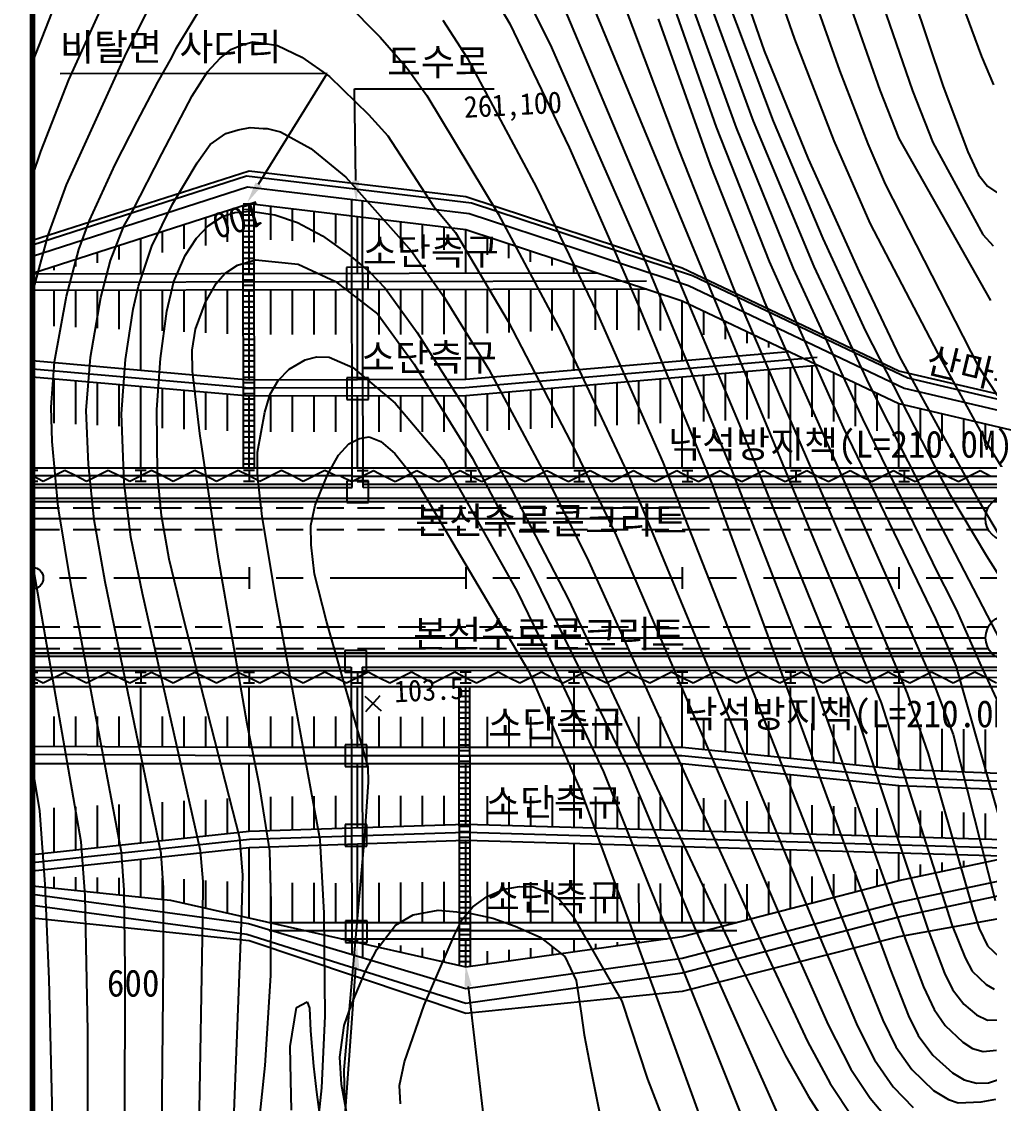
# Model space of a CAD drawing. Header units: millimetres. Extents: x 10470 to 11266, y 1103 to 1809.
# Drawn here: x 10555 to 10644.4, y 1417.5 to 1517.3 of the extents above; entities that cross this region are included whole.
import ezdxf
from ezdxf.xclip import XClip

# ---------------------------------------------------------------- set-up
doc = ezdxf.new("R2010")
doc.units = ezdxf.units.MM
doc.header["$LTSCALE"] = 10
doc.header["$MEASUREMENT"] = 0
doc.header["$XCLIPFRAME"] = 2
for name, pattern in [('A-CENTR01', [2, 1.25, -0.25, 0.25, -0.25]), ('CENTER', [2, 1.25, -0.25, 0.25, -0.25]), ('HIDDEN', [0.375, 0.25, -0.125])]:
    doc.linetypes.add(name, pattern=pattern)
for name, color, linetype in [('TN-CABL', 4, 'Continuous'), ('TN-MACL', 6, 'A-CENTR01'), ('TN-MANH', 4, 'Continuous'), ('TZ-BASE', 253, 'Continuous'), ('TZ-CABL', 4, 'Continuous')]:
    doc.layers.add(name, color=color, linetype=linetype)
doc.layers.add('TX-PAPR', color=2, linetype='Continuous', plot=False)
doc.styles.add('HANA', font='GulimChe.ttf')
doc.linetypes.add('ZIGZAG', pattern='A,0.0001,-0.2,[131,ltypeshp.shx,S=0.2,R=0,X=-0.2,Y=0],-0.4,[131,ltypeshp.shx,S=0.2,R=180,X=0.2,Y=0],-0.2', length=0.8001)

# ---------------------------------------------------------------- blocks, each defined once
blk = doc.blocks.new('JD-DHFDCHG54DXG3XF')
at = {"layer": 'TZ-BASE'}
for p, q in [((49.51, 66.526, 91), (59.602, 39.676, 91)), ((47.288, 63.647, 92), (72.864, 1.83, 92)), ((76.795, 57.963, 81), (81.267, 44.985, 81)), ((79.609, 58.805, 80), (84.086, 45.391, 80)), ((67.88, 56.965, 84), (70.343, 49.768, 84)), ((70.909, 57.093, 83), (74.515, 46.876, 83)), ((73.796, 57.7, 82), (78.235, 45.05, 82)), ((84.119, 57.681, 79), (87.62, 48.157, 79)), ((41.78, 55.098, 95), (44.069, 51.183, 95)), ((44.726, 55.418, 94), (47.807, 49.283, 94)), ((58.442, 55.002, 89), (63.124, 41.648, 89)), ((3.35, 46.005, 95), (7.243, 54.608, 95)), ((8.537, 48.17, 96), (11.725, 54.6, 96)), ((65.594, 54.326, 85), (67.573, 48.683, 85)), ((0, 47.617, 94), (2.48, 53.918, 94)), ((28.889, 53.187, 97), (32.095, 49.937, 97)), ((48.655, 53.668, 93), (65.249, 14.201, 93)), ((60.564, 53.801, 88), (64.96, 41.581, 88)), ((62.376, 53.56, 87), (66.543, 42.198, 87)), ((64.203, 53.305, 86), (68.375, 42.188, 86)), ((13.282, 48.909, 97), (15.354, 52.343, 97)), ((37.903, 51.532, 96), (40.129, 48.03, 96)), ((44.069, 51.183, 95), (49.563, 39.753, 95)), ((57.781, 51.635, 90), (62.56, 38.152, 90)), ((18.378, 48.835, 98), (19.3, 49.197, 98)), ((19.3, 49.197, 98), (20.36, 49.522, 98)), ((20.36, 49.522, 98), (21.105, 49.44, 98)), ((21.105, 49.44, 98), (22.625, 49.195, 98)), ((22.625, 49.195, 98), (24.864, 48.088, 98)), ((32.095, 49.937, 97), (34.607, 47.102, 97)), ((47.807, 49.283, 94), (56.625, 29.117, 94)), ((70.343, 49.768, 84), (73.988, 40.376, 84)), ((3.134, 36.32, 96), (8.537, 48.17, 96)), ((11.587, 45.791, 97), (12.868, 48.085, 97)), ((12.868, 48.085, 97), (13.282, 48.909, 97)), ((16.155, 46.747, 98), (17.344, 48.019, 98)), ((17.344, 48.019, 98), (18.378, 48.835, 98)), ((24.864, 48.088, 98), (27.429, 46.306, 98)), ((40.129, 48.03, 96), (46.529, 36.066, 96)), ((67.573, 48.683, 85), (71.625, 38.717, 85)), ((87.62, 48.157, 79), (88.725, 45.541, 79)), ((34.607, 47.102, 97), (36.426, 44.564, 97)), ((0.759, 39.381, 95), (3.35, 46.005, 95)), ((14.747, 44.522, 98), (16.155, 46.747, 98)), ((27.429, 46.306, 98), (31.027, 42.819, 98)), ((74.515, 46.876, 83), (77.124, 40.114, 83)), ((9.669, 42.149, 97), (11.587, 45.791, 97)), ((78.235, 45.05, 82), (79.998, 40.588, 82)), ((81.267, 44.985, 81), (83.121, 40.232, 81)), ((84.086, 45.391, 80), (86.351, 39.356, 80)), ((11.932, 39.174, 98), (14.747, 44.522, 98)), ((36.426, 44.564, 97), (43.011, 33.641, 97)), ((7.634, 38.188, 97), (9.669, 42.149, 97)), ((31.027, 42.819, 98), (32.815, 40.825, 98)), ((66.543, 42.198, 87), (72.132, 28.769, 87)), ((68.375, 42.188, 86), (72.969, 31.373, 86)), ((16.416, 40.036, 99), (17.843, 41.052, 99)), ((17.843, 41.052, 99), (18.991, 41.381, 99)), ((18.991, 41.381, 99), (20.1, 41.618, 99)), ((20.1, 41.618, 99), (21.297, 41.521, 99)), ((21.297, 41.521, 99), (21.667, 41.514, 99)), ((21.667, 41.514, 99), (22.903, 41.208, 99)), ((22.903, 41.208, 99), (25.707, 39.655, 99)), ((63.124, 41.648, 89), (68.024, 29.228, 89)), ((64.96, 41.581, 88), (70.239, 28.591, 88)), ((15.203, 38.359, 99), (16.416, 40.036, 99)), ((32.815, 40.825, 98), (37.038, 34.355, 98)), ((73.988, 40.376, 84), (77.312, 32.783, 84)), ((77.124, 40.114, 83), (78.744, 36.375, 83)), ((79.998, 40.588, 82), (88.464, 25.649, 82)), ((83.121, 40.232, 81), (87.755, 31.731, 81)), ((0, 37.128, 95), (0.759, 39.381, 95)), ((9.268, 33.932, 98), (11.932, 39.174, 98)), ((25.707, 39.655, 99), (28.923, 37.026, 99)), ((49.563, 39.753, 95), (55.924, 25.219, 95)), ((59.602, 39.676, 91), (64.735, 26.747, 91)), ((86.351, 39.356, 80), (87.332, 37.246, 80)), ((5.281, 33.021, 97), (7.634, 38.188, 97)), ((12.937, 34.52, 99), (15.203, 38.359, 99)), ((62.56, 38.152, 90), (67.575, 25.469, 90)), ((71.625, 38.717, 85), (76.336, 28.278, 85)), ((19.998, 37.591), (0, 31.161)), ((19.998, 37.591), (0, 31.161)), ((0, 30.787), (19.753, 37.149)), ((19.753, 37.149), (40.544, 34.655)), ((39.998, 35.202), (19.998, 37.591)), ((39.998, 35.202), (19.998, 37.591)), ((28.923, 37.026, 99), (35.009, 30.182, 99)), ((87.332, 37.246, 80), (88.176, 36.199, 80)), ((0, 29.737), (19.851, 36.13)), ((1.455, 31.668, 96), (3.134, 36.32, 96)), ((19.851, 36.13), (40.326, 33.674)), ((46.529, 36.066, 96), (52.14, 24.477, 96)), ((78.744, 36.375, 83), (87.361, 19.508, 83)), ((88.176, 36.199, 80), (89.051, 35.61, 80)), ((29.527, 8.382), (29.483, 34.974)), ((59.999, 28.613), (39.998, 35.202)), ((59.999, 28.613), (39.998, 35.202)), ((0, 28.161), (19.998, 34.601)), ((11.032, 30.655, 99), (12.937, 34.52, 99)), ((19.457, 34.551), (20.457, 34.553)), ((19.497, 10.181), (19.457, 34.427)), ((19.458, 34.051), (20.458, 34.053)), ((19.998, 28.131), (19.998, 34.601)), ((19.998, 34.601), (39.998, 32.202)), ((20.497, 10.181), (20.457, 34.546)), ((21.998, 31.248), (21.998, 34.361)), ((23.998, 31.131), (23.998, 34.122)), ((30.527, 8.382), (30.484, 34.854)), ((37.038, 34.355, 98), (39.049, 31.924, 98)), ((40.544, 34.655), (60.93, 27.939)), ((4.281, 30.339, 97), (5.281, 33.021, 97)), ((8.451, 32.488, 98), (9.268, 33.932, 98)), ((15.998, 30.718), (15.998, 33.313)), ((16.225, 32.522, 100), (17.537, 33.379, 100)), ((17.537, 33.379, 100), (18.695, 33.765, 100)), ((17.998, 31.042), (17.998, 33.957)), ((18.695, 33.765, 100), (20.135, 33.88, 100)), ((19.458, 33.551), (20.458, 33.553)), ((19.459, 33.051), (20.459, 33.053)), ((20.135, 33.88, 100), (22.376, 33.538, 100)), ((22.376, 33.538, 100), (24.481, 32.839, 100)), ((25.998, 31.013), (25.998, 33.882)), ((27.998, 30.895), (27.998, 33.642)), ((29.998, 28.152), (29.998, 33.402)), ((31.998, 30.659), (31.998, 33.162)), ((40.326, 33.674), (60.557, 27.009)), ((43.011, 33.641, 97), (48.801, 22.739, 97)), ((7.207, 29.339, 98), (8.451, 32.488, 98)), ((11.998, 30.07), (11.998, 32.025)), ((13.998, 30.394), (13.998, 32.669)), ((15.134, 31.383, 100), (16.225, 32.522, 100)), ((19.46, 32.551), (20.46, 32.553)), ((19.461, 32.051), (20.461, 32.053)), ((24.481, 32.839, 100), (26.781, 31.615, 100)), ((33.998, 30.541), (33.998, 32.922)), ((35.998, 30.423), (35.998, 32.682)), ((37.998, 30.305), (37.998, 32.442)), ((39.998, 28.172), (39.998, 32.202)), ((39.998, 32.202), (59.999, 25.613)), ((77.312, 32.783, 84), (83.585, 20.74, 84)), ((0, 26.315, 96), (1.455, 31.668, 96)), ((9.998, 28.111), (9.998, 31.381)), ((14.093, 29.801, 100), (15.134, 31.383, 100)), ((19.462, 31.551), (20.462, 31.553)), ((19.463, 31.051), (20.463, 31.053)), ((26.781, 31.615, 100), (29.261, 29.817, 100)), ((39.049, 31.924, 98), (43.934, 23.708, 98)), ((41.998, 29.86), (41.998, 31.544)), ((72.969, 31.373, 86), (76.915, 22.801, 86)), ((87.755, 31.731, 81), (88.7, 30.678, 81)), ((3.146, 26.029, 97), (4.281, 30.339, 97)), ((5.998, 29.098), (5.998, 30.093)), ((7.998, 29.422), (7.998, 30.737)), ((9.803, 26.96, 99), (11.032, 30.655, 99)), ((19.463, 30.551), (20.463, 30.553)), ((19.464, 30.051), (20.464, 30.053)), ((35.009, 30.182, 99), (38.003, 25.937, 99)), ((43.998, 29.533), (43.998, 30.885)), ((45.998, 29.205), (45.998, 30.226)), ((3.998, 28.774), (3.998, 29.449)), ((6.321, 25.923, 98), (7.207, 29.339, 98)), ((13.061, 27.391, 100), (14.093, 29.801, 100)), ((18.943, 28.893, 101), (20.604, 29.401, 101)), ((19.465, 29.551), (20.465, 29.553)), ((19.466, 29.051), (20.466, 29.053)), ((20.604, 29.401, 101), (24.53, 28.978, 101)), ((24.53, 28.978, 101), (27.973, 27.392, 101)), ((29.261, 29.817, 100), (31.14, 28.253, 100)), ((47.998, 28.878), (47.998, 29.567)), ((56.625, 29.117, 94), (64.437, 10.246, 94)), ((68.024, 29.228, 89), (74.843, 13.911, 89)), ((-0.002, 28.09), (52.155, 28.197)), ((1.998, 28.449), (1.998, 28.804)), ((16.959, 27.189, 101), (17.768, 28.142, 101)), ((17.768, 28.142, 101), (18.943, 28.893, 101)), ((19.467, 28.551), (20.467, 28.553)), ((19.468, 28.051), (20.468, 28.053)), ((30.995, 28.697), (28.995, 28.694)), ((28.995, 28.694), (28.998, 26.694)), ((30.998, 26.697), (30.995, 28.697)), ((31.14, 28.253, 100), (32.561, 26.768, 100)), ((49.998, 28.193), (49.998, 28.908)), ((51.998, 28.197), (51.998, 28.249)), ((79.999, 19.114), (59.999, 28.613)), ((79.999, 19.114), (59.999, 28.613)), ((70.239, 28.591, 88), (76.623, 14.703, 88)), ((72.132, 28.769, 87), (77.208, 17.914, 87)), ((76.336, 28.278, 85), (80.063, 20.438, 85)), ((0, 27.34), (56.679, 27.457)), ((12.416, 24.654, 100), (13.061, 27.391, 100)), ((15.987, 25.471, 101), (16.959, 27.189, 101)), ((19.468, 27.551), (20.468, 27.553)), ((19.469, 27.051), (20.469, 27.053)), ((27.973, 27.392, 101), (31.884, 24.362, 101)), ((60.557, 27.009), (80.498, 17.538)), ((60.93, 27.939), (80.831, 18.487)), ((0, 26.59), (56.68, 26.707)), ((1.999, 23.249), (1.999, 26.594)), ((2.037, 19.96, 97), (3.146, 26.029, 97)), ((3.999, 23.164), (3.999, 26.599)), ((5.999, 23.078), (5.999, 26.603)), ((7.999, 22.992), (7.999, 26.607)), ((9.294, 24.834, 99), (9.803, 26.96, 99)), ((9.999, 19.201), (9.999, 26.611)), ((11.999, 22.82), (11.999, 26.615)), ((13.999, 22.734), (13.999, 26.619)), ((15.999, 22.648), (15.999, 26.623)), ((17.999, 22.562), (17.999, 26.627)), ((19.47, 26.551), (20.47, 26.553)), ((19.471, 26.051), (20.471, 26.053)), ((19.999, 18.321), (19.999, 26.631)), ((21.999, 22.48), (21.999, 26.635)), ((23.999, 22.485), (23.999, 26.64)), ((25.999, 22.489), (25.999, 26.644)), ((27.999, 22.493), (27.999, 26.648)), ((28.998, 26.694), (30.998, 26.697)), ((29.999, 18.342), (29.999, 26.652)), ((31.999, 22.501), (31.999, 26.656)), ((32.561, 26.768, 100), (35.508, 22.679, 100)), ((33.999, 22.505), (33.999, 26.66)), ((35.999, 22.509), (35.999, 26.664)), ((37.999, 22.513), (37.999, 26.668)), ((39.999, 18.362), (39.999, 26.672)), ((41.999, 22.605), (41.999, 26.676)), ((43.999, 22.694), (43.999, 26.681)), ((45.999, 22.782), (45.999, 26.685)), ((47.999, 22.87), (47.999, 26.689)), ((49.999, 19.223), (49.999, 26.693)), ((51.999, 22.936), (51.999, 26.697)), ((53.999, 22.914), (53.999, 26.701)), ((55.999, 22.892), (55.999, 26.705)), ((57.999, 22.87), (57.999, 26.272)), ((64.735, 26.747, 91), (77.647, -3.275, 91)), ((5.354, 20.415, 98), (6.321, 25.923, 98)), ((15.062, 22.973, 101), (15.987, 25.471, 101)), ((19.472, 25.551), (20.472, 25.553)), ((19.472, 25.051), (20.472, 25.053)), ((38.003, 25.937, 99), (42.122, 19.261, 99)), ((55.924, 25.219, 95), (62.759, 8.632, 95)), ((59.999, 20.083), (59.999, 25.613)), ((59.999, 25.613), (79.999, 16.114)), ((67.575, 25.469, 90), (80.998, -4.742, 90)), ((8.579, 20.192, 99), (9.294, 24.834, 99)), ((11.813, 20.287, 100), (12.416, 24.654, 100)), ((19.473, 24.551), (20.473, 24.553)), ((19.474, 24.051), (20.474, 24.053)), ((31.884, 24.362, 101), (35.23, 19.75, 101)), ((52.14, 24.477, 96), (58.217, 10.71, 96)), ((61.999, 22.46), (61.999, 24.664)), ((19.475, 23.551), (20.475, 23.553)), ((19.476, 23.051), (20.476, 23.053)), ((43.934, 23.708, 98), (50.114, 11.786, 98)), ((63.999, 22.071), (63.999, 23.714)), ((14.739, 21.059, 101), (15.062, 22.973, 101)), ((19.477, 22.551), (20.477, 22.553)), ((19.477, 22.051), (20.477, 22.053)), ((35.508, 22.679, 100), (39.834, 15.87, 100)), ((48.801, 22.739, 97), (55.117, 9.3, 97)), ((65.999, 21.682), (65.999, 22.764)), ((76.915, 22.801, 86), (83.374, 10.189, 86)), ((14.765, 19.108, 101), (14.739, 21.059, 101)), ((19.478, 21.551), (20.478, 21.553)), ((19.479, 21.051), (20.479, 21.053)), ((67.999, 21.293), (67.999, 21.814)), ((0, 20.08), (19.999, 18.321)), ((4.969, 15.481, 98), (5.354, 20.415, 98)), ((8.227, 15.173, 99), (8.579, 20.192, 99)), ((11.477, 15.558, 100), (11.813, 20.287, 100)), ((19.48, 20.551), (20.48, 20.553)), ((19.481, 20.051), (20.481, 20.053)), ((23.709, 19.308, 102), (25.17, 20.152, 102)), ((25.17, 20.152, 102), (26.249, 20.424, 102)), ((26.249, 20.424, 102), (27.381, 20.393, 102)), ((27.381, 20.393, 102), (29.57, 19.458, 102)), ((39.966, 17.612), (72.466, 20.409)), ((39.999, 18.362), (69.856, 20.932)), ((80.063, 20.438, 85), (87.292, 7.282, 85)), ((83.585, 20.74, 84), (88.224, 12.322, 84)), ((0, 19.33), (0.032, 19.33)), ((0.032, 19.33), (20.031, 17.571)), ((1.715, 15.783, 97), (2.037, 19.96, 97)), ((15.458, 13.362, 101), (14.765, 19.108, 101)), ((19.482, 19.551), (20.482, 19.553)), ((19.482, 19.051), (20.482, 19.053)), ((22.678, 18.26, 102), (23.709, 19.308, 102)), ((29.57, 19.458, 102), (33.476, 16.165, 102)), ((35.23, 19.75, 101), (40.599, 11.104, 101)), ((39.999, 16.862), (72.53, 19.662)), ((42.122, 19.261, 99), (47.318, 9.607, 99)), ((65.999, 14.642), (65.999, 19.1)), ((67.999, 14.728), (67.999, 19.272)), ((69.999, 10.184), (69.999, 19.444)), ((71.999, 14.9), (71.999, 19.616)), ((99.999, 14.425), (79.999, 19.114)), ((99.999, 14.425), (79.999, 19.114)), ((87.361, 19.508, 83), (89.064, 16.894, 83)), ((0, 18.58), (19.999, 16.821)), ((1.999, 14.292), (1.999, 18.404)), ((3.999, 14.205), (3.999, 18.229)), ((5.999, 14.117), (5.999, 18.053)), ((19.483, 18.551), (20.483, 18.553)), ((19.484, 18.051), (20.484, 18.053)), ((19.999, 18.321), (39.999, 18.362)), ((21.94, 16.987, 102), (22.678, 18.26, 102)), ((31.012, 18.488), (29.012, 18.485)), ((29.012, 18.485), (29.015, 16.485)), ((31.015, 16.488), (31.012, 18.488)), ((53.999, 14.125), (53.999, 18.067)), ((55.999, 14.211), (55.999, 18.239)), ((57.999, 14.297), (57.999, 18.411)), ((59.999, 10.183), (59.999, 18.583)), ((61.999, 14.469), (61.999, 18.755)), ((63.999, 14.556), (63.999, 18.928)), ((73.999, 14.462), (73.999, 18.964)), ((75.999, 14.025), (75.999, 18.014)), ((80.831, 18.487), (100.029, 13.967)), ((7.999, 14.029), (7.999, 17.877)), ((9.999, 10.181), (9.999, 17.701)), ((11.999, 13.853), (11.999, 17.525)), ((13.999, 13.765), (13.999, 17.349)), ((15.999, 13.677), (15.999, 17.173)), ((17.999, 13.589), (17.999, 16.997)), ((19.485, 17.551), (20.485, 17.553)), ((19.486, 17.051), (20.486, 17.053)), ((20.031, 17.571), (39.966, 17.612)), ((21.441, 15.338, 102), (21.94, 16.987, 102)), ((41.999, 13.608), (41.999, 17.034)), ((43.999, 13.695), (43.999, 17.207)), ((45.999, 13.781), (45.999, 17.379)), ((47.999, 13.867), (47.999, 17.551)), ((49.999, 10.183), (49.999, 17.723)), ((51.999, 14.039), (51.999, 17.895)), ((77.208, 17.914, 87), (82.602, 7.214, 87)), ((77.999, 13.587), (77.999, 17.064)), ((80.498, 17.538), (100.017, 12.942)), ((19.487, 16.551), (20.487, 16.553)), ((19.487, 16.051), (20.487, 16.053)), ((19.999, 16.821), (39.999, 16.862)), ((19.999, 10.181), (19.999, 16.821)), ((21.999, 13.503), (21.999, 16.825)), ((23.999, 13.506), (23.999, 16.83)), ((25.999, 13.508), (25.999, 16.834)), ((27.999, 13.51), (27.999, 16.838)), ((29.015, 16.485), (31.015, 16.488)), ((29.999, 10.182), (29.999, 16.842)), ((31.999, 13.514), (31.999, 16.846)), ((33.476, 16.165, 102), (37.889, 10.962, 102)), ((33.999, 13.516), (33.999, 16.85)), ((35.999, 13.518), (35.999, 16.854)), ((37.999, 13.52), (37.999, 16.858)), ((39.999, 10.182), (39.999, 16.862)), ((79.999, 10.184), (79.999, 16.114)), ((79.999, 16.114), (99.999, 11.405)), ((1.82, 12.605, 97), (1.715, 15.783, 97)), ((5.168, 10.497, 98), (4.969, 15.481, 98)), ((8.462, 8.794, 99), (8.227, 15.173, 99)), ((11.544, 9.605, 100), (11.477, 15.558, 100)), ((19.488, 15.551), (20.488, 15.553)), ((19.489, 15.051), (20.489, 15.053)), ((20.782, 11.636, 102), (21.441, 15.338, 102)), ((39.834, 15.87, 100), (44.256, 8.129, 100)), ((81.999, 12.914), (81.999, 15.644)), ((83.999, 12.679), (83.999, 15.173)), ((19.49, 14.551), (20.49, 14.553)), ((19.491, 14.051), (20.491, 14.053)), ((65.249, 14.201, 93), (73.035, -5.027, 93)), ((76.623, 14.703, 88), (83.095, 1.445, 88)), ((85.999, 12.443), (85.999, 14.702)), ((87.999, 12.208), (87.999, 14.231)), ((17.184, 1.807, 101), (15.458, 13.362, 101)), ((19.491, 13.551), (20.491, 13.553)), ((19.492, 13.051), (20.492, 13.053)), ((30.187, 12.905, 103), (31.086, 13.036, 103)), ((31.086, 13.036, 103), (32.168, 12.601, 103)), ((74.843, 13.911, 89), (83.378, -3.748, 89)), ((2.366, 6.568, 97), (1.82, 12.605, 97)), ((19.493, 12.551), (20.493, 12.553)), ((19.494, 12.051), (20.494, 12.053)), ((28.247, 11.355, 103), (29.225, 12.385, 103)), ((29.225, 12.385, 103), (30.187, 12.905, 103)), ((32.168, 12.601, 103), (33.455, 11.517, 103)), ((88.224, 12.322, 84), (89.972, 9.484, 84)), ((19.495, 11.551), (20.495, 11.553)), ((19.496, 11.051), (20.496, 11.053)), ((20.784, 9.497, 102), (20.782, 11.636, 102)), ((27.226, 9.53, 103), (28.247, 11.355, 103)), ((33.455, 11.517, 103), (35.311, 9.197, 103)), ((40.599, 11.104, 101), (46.205, 0.4, 101)), ((50.114, 11.786, 98), (53.882, 3.931, 98)), ((0, 10.18), (144.7, 10.188)), ((5.693, 5.368, 98), (5.168, 10.497, 98)), ((19.496, 10.551), (20.496, 10.553)), ((37.889, 10.962, 102), (40.027, 7.193, 102)), ((58.217, 10.71, 96), (76.107, -34.903, 96)), ((64.437, 10.246, 94), (71.971, -9.149, 94)), ((83.374, 10.189, 86), (84.679, 7.786, 86)), ((-0.005, 9.464), (0.995, 8.964)), ((-0.001, 9.964), (0.495, 9.964)), ((0.995, 8.964), (2.995, 9.965)), ((2.995, 9.965), (3.995, 9.465)), ((3.995, 9.465), (4.995, 8.965)), ((4.995, 8.965), (6.995, 9.965)), ((6.995, 9.965), (7.995, 9.465)), ((7.995, 9.465), (8.995, 8.965)), ((8.995, 8.965), (10.995, 9.966)), ((9.495, 9.965), (10.495, 9.965)), ((9.995, 9.965), (9.995, 8.965)), ((10.995, 9.966), (11.995, 9.466)), ((11.904, 5.796, 100), (11.544, 9.605, 100)), ((11.995, 9.466), (12.995, 8.966)), ((12.995, 8.966), (14.995, 9.966)), ((14.995, 9.966), (15.995, 9.466)), ((15.995, 9.466), (16.995, 8.966)), ((16.995, 8.966), (18.995, 9.967)), ((18.995, 9.967), (19.995, 9.467)), ((19.495, 9.967), (20.495, 9.967)), ((19.995, 9.967), (19.995, 8.967)), ((19.995, 9.467), (20.995, 8.967)), ((21.212, 5.681, 102), (20.784, 9.497, 102)), ((20.995, 8.967), (22.995, 9.967)), ((22.995, 9.967), (23.995, 9.467)), ((23.995, 9.467), (24.995, 8.967)), ((24.995, 8.967), (26.995, 9.968)), ((26.101, 6.734, 103), (27.226, 9.53, 103)), ((26.995, 9.968), (27.995, 9.468)), ((28.483, 9.422), (29.483, 8.922)), ((29.48, 9.468), (29.483, 9.422)), ((29.483, 8.922), (31.483, 9.922)), ((29.983, 9.922), (30.983, 9.922)), ((30.483, 9.922), (30.483, 8.922)), ((31.483, 9.922), (32.483, 9.422)), ((32.493, 9.422), (33.493, 8.922)), ((33.493, 8.922), (35.493, 9.922)), ((35.311, 9.197, 103), (45.839, -8.622, 103)), ((35.493, 9.922), (36.493, 9.422)), ((36.493, 9.422), (37.493, 8.922)), ((37.493, 8.922), (39.493, 9.922)), ((39.493, 9.922), (40.493, 9.422)), ((39.983, 9.922), (40.983, 9.922)), ((40.483, 9.922), (40.483, 8.922)), ((40.493, 9.422), (41.493, 8.923)), ((41.493, 8.923), (43.493, 9.923)), ((43.493, 9.923), (44.493, 9.423)), ((44.493, 9.423), (45.493, 8.923)), ((45.493, 8.923), (47.493, 9.923)), ((47.318, 9.607, 99), (51.171, 1.909, 99)), ((47.493, 9.923), (48.493, 9.423)), ((48.493, 9.423), (49.493, 8.923)), ((49.493, 8.923), (51.493, 9.923)), ((49.983, 9.923), (50.983, 9.923)), ((50.483, 9.923), (50.483, 8.923)), ((51.493, 9.923), (52.493, 9.423)), ((52.493, 9.423), (53.493, 8.923)), ((53.493, 8.923), (55.493, 9.923)), ((55.117, 9.3, 97), (73.021, -33.993, 97)), ((55.493, 9.923), (56.493, 9.423)), ((56.493, 9.423), (57.493, 8.923)), ((57.493, 8.923), (59.493, 9.923)), ((59.493, 9.923), (60.493, 9.423)), ((59.983, 9.923), (60.983, 9.923)), ((60.483, 9.923), (60.483, 8.923)), ((60.493, 9.423), (61.493, 8.924)), ((61.493, 8.924), (63.493, 9.924)), ((63.493, 9.924), (64.493, 9.424)), ((64.493, 9.424), (65.493, 8.924)), ((65.493, 8.924), (67.493, 9.924)), ((67.493, 9.924), (68.493, 9.424)), ((68.493, 9.424), (69.493, 8.924)), ((69.493, 8.924), (71.493, 9.924)), ((69.983, 9.924), (70.983, 9.924)), ((70.483, 9.924), (70.483, 8.924)), ((71.493, 9.924), (72.493, 9.424)), ((72.493, 9.424), (73.493, 8.924)), ((73.493, 8.924), (75.493, 9.924)), ((75.493, 9.924), (76.493, 9.424)), ((76.493, 9.424), (77.493, 8.924)), ((77.493, 8.924), (79.493, 9.924)), ((79.493, 9.924), (80.493, 9.424)), ((79.983, 9.924), (80.983, 9.925)), ((80.483, 9.924), (80.483, 8.924)), ((80.493, 9.424), (81.493, 8.925)), ((81.493, 8.925), (83.493, 9.925)), ((83.493, 9.925), (84.493, 9.425)), ((84.493, 9.425), (85.493, 8.925)), ((85.493, 8.925), (87.493, 9.925)), ((87.493, 9.925), (88.493, 9.425)), ((-0.001, 8.964), (0.495, 8.964)), ((0, 8.68), (29.527, 8.682)), ((0, 8.38), (29.527, 8.382)), ((9.095, 3.794, 99), (8.462, 8.794, 99)), ((9.495, 8.965), (10.495, 8.965)), ((19.495, 8.967), (20.495, 8.967)), ((31.028, 8.981), (29.028, 8.978)), ((29.028, 8.978), (29.031, 6.978)), ((29.983, 8.922), (30.983, 8.922)), ((30.527, 8.682), (107.6, 8.686)), ((30.527, 8.382), (107.6, 8.386)), ((31.031, 6.981), (31.028, 8.981)), ((39.983, 8.922), (40.983, 8.922)), ((44.256, 8.129, 100), (49.479, -1.989, 100)), ((49.983, 8.923), (50.983, 8.923)), ((59.983, 8.923), (60.983, 8.923)), ((62.759, 8.632, 95), (79.202, -36.107, 95)), ((69.983, 8.924), (70.983, 8.924)), ((79.983, 8.924), (80.983, 8.925)), ((0, 7.38), (107.6, 7.386)), ((0, 7.08), (274.184, 7.093)), ((40.027, 7.193, 102), (44.737, -1.23, 102)), ((82.602, 7.214, 87), (88.155, -3.445, 87)), ((84.679, 7.786, 86), (88.101, 2.046, 86)), ((87.292, 7.282, 85), (89.657, 3.299, 85)), ((3.603, -0.881, 97), (2.366, 6.568, 97)), ((25.693, 4.864, 103), (26.101, 6.734, 103)), ((29.031, 6.978), (31.031, 6.981)), ((6.7, -0.357, 98), (5.693, 5.368, 98)), ((12.625, 1.738, 100), (11.904, 5.796, 100)), ((22.51, -2.038, 102), (21.212, 5.681, 102)), ((25.722, 3.076, 103), (25.693, 4.864, 103)), ((10.154, -1.425, 99), (9.095, 3.794, 99)), ((26.053, 0.365, 103), (25.722, 3.076, 103)), ((53.882, 3.931, 98), (69.479, -32.225, 98)), ((88.101, 2.046, 86), (90.588, -1.874, 86)), ((0.158, 0.558, 96), (0, 1.556, 96)), ((0, 1), (0, -1)), ((13.884, -3.446, 100), (12.625, 1.738, 100)), ((19.836, -13.443, 101), (17.184, 1.807, 101)), ((20, 1), (20, -1)), ((40, 1), (40, -1)), ((51.171, 1.909, 99), (67.759, -34.702, 99)), ((60, 1), (60, -1)), ((72.864, 1.83, 92), (78.35, -11.523, 92)), ((80, 1), (80, -1)), ((83.095, 1.445, 88), (83.111, 1.415, 88)), ((83.111, 1.415, 88), (85.286, -2.896, 88)), ((4.485, -24.352, 96), (0.158, 0.558, 96)), ((27.156, -3.972, 103), (26.053, 0.365, 103)), ((46.205, 0.4, 101), (55.041, -17.64, 101)), ((8.229, -25.296, 97), (3.603, -0.881, 97)), ((11.895, -25.427, 98), (6.7, -0.357, 98)), ((15.518, -25.168, 99), (10.154, -1.425, 99)), ((44.737, -1.23, 102), (48.795, -9.556, 102)), ((49.479, -1.989, 100), (65.138, -35.309, 100)), ((26.578, -24.159, 102), (22.51, -2.038, 102)), ((85.286, -2.896, 88), (87.608, -8.128, 88)), ((19.139, -24, 100), (13.884, -3.446, 100)), ((30.994, -17.411, 103), (27.156, -3.972, 103)), ((77.647, -3.275, 91), (80.753, -10.639, 91)), ((83.378, -3.748, 89), (85.269, -8.11, 89)), ((88.155, -3.445, 87), (89.76, -6.526, 87)), ((80.998, -4.742, 90), (83.246, -9.857, 90)), ((73.035, -5.027, 93), (76.38, -13.544, 93)), ((274.198, -6.906), (0, -6.92)), ((0, -6.92), (107.6, -6.914)), ((30.846, -6.689), (28.846, -6.692)), ((28.846, -6.692), (28.85, -8.692)), ((30.85, -8.689), (30.846, -6.689)), ((0, -7.22), (107.6, -7.214)), ((-0.505, -8.672), (0.495, -8.672)), ((0, -8.22), (29.434, -8.218)), ((0, -8.52), (29.434, -8.518)), ((0.995, -9.672), (2.995, -8.672)), ((2.995, -8.672), (3.995, -9.172)), ((4.995, -9.671), (6.995, -8.671)), ((6.995, -8.671), (7.995, -9.171)), ((8.995, -9.671), (10.995, -8.671)), ((9.495, -8.671), (10.495, -8.671)), ((9.995, -8.671), (9.995, -9.671)), ((10.995, -8.671), (11.995, -9.171)), ((12.995, -9.67), (14.995, -8.67)), ((14.995, -8.67), (15.995, -9.17)), ((16.995, -9.67), (18.995, -8.67)), ((18.995, -8.67), (19.995, -9.17)), ((19.495, -8.67), (20.495, -8.67)), ((19.995, -8.67), (19.995, -9.67)), ((20.995, -9.669), (22.995, -8.669)), ((22.995, -8.669), (23.995, -9.169)), ((24.995, -9.669), (26.995, -8.669)), ((26.995, -8.669), (27.995, -9.169)), ((28.85, -8.692), (30.85, -8.689)), ((28.995, -9.668), (30.995, -8.668)), ((29.434, -8.218), (29.477, -34.74)), ((29.495, -8.668), (30.495, -8.668)), ((29.995, -8.668), (29.995, -9.668)), ((30.434, -8.218), (89.867, -8.215)), ((30.434, -8.218), (30.478, -35.04)), ((30.434, -8.518), (89.867, -8.515)), ((30.995, -8.668), (31.995, -9.168)), ((32.995, -9.668), (34.995, -8.668)), ((34.995, -8.668), (35.995, -9.168)), ((36.995, -9.667), (38.995, -8.667)), ((38.995, -8.667), (39.995, -9.167)), ((39.495, -8.667), (40.495, -8.667)), ((39.995, -8.667), (39.995, -9.667)), ((40.995, -9.667), (42.995, -8.667)), ((42.995, -8.667), (43.995, -9.167)), ((44.995, -9.666), (46.995, -8.666)), ((45.839, -8.622, 103), (50.618, -19.682, 103)), ((46.995, -8.666), (47.995, -9.166)), ((48.995, -9.666), (50.995, -8.666)), ((49.495, -8.666), (50.495, -8.666)), ((49.995, -8.666), (49.995, -9.666)), ((50.995, -8.666), (51.995, -9.166)), ((52.995, -9.665), (54.995, -8.665)), ((54.995, -8.665), (55.995, -9.165)), ((56.995, -9.665), (58.995, -8.665)), ((58.995, -8.665), (59.995, -9.165)), ((59.495, -8.665), (60.495, -8.664)), ((59.995, -8.665), (59.995, -9.665)), ((60.995, -9.664), (62.995, -8.664)), ((62.995, -8.664), (63.995, -9.164)), ((64.995, -9.664), (66.995, -8.664)), ((66.995, -8.664), (67.995, -9.163)), ((68.995, -9.663), (70.995, -8.663)), ((69.495, -8.663), (70.495, -8.663)), ((69.995, -8.663), (69.995, -9.663)), ((70.995, -8.663), (71.995, -9.163)), ((72.995, -9.663), (74.995, -8.663)), ((74.995, -8.663), (75.995, -9.162)), ((76.995, -9.662), (78.995, -8.662)), ((78.995, -8.662), (79.995, -9.162)), ((79.495, -8.662), (80.495, -8.662)), ((79.995, -8.662), (79.995, -9.662)), ((80.995, -9.662), (82.995, -8.662)), ((82.995, -8.662), (83.995, -9.161)), ((84.995, -9.661), (86.995, -8.661)), ((85.269, -8.11, 89), (89.698, -23.672, 89)), ((86.995, -8.661), (87.995, -9.161)), ((87.608, -8.128, 88), (89.603, -12.447, 88)), ((-0.505, -9.672), (0.495, -9.672)), ((-0.005, -9.172), (0.995, -9.672)), ((3.995, -9.172), (4.995, -9.671)), ((7.995, -9.171), (8.995, -9.671)), ((9.495, -9.671), (10.495, -9.671)), ((11.995, -9.171), (12.995, -9.67)), ((15.995, -9.17), (16.995, -9.67)), ((19.495, -9.67), (20.495, -9.67)), ((19.995, -9.17), (20.995, -9.669)), ((23.995, -9.169), (24.995, -9.669)), ((27.995, -9.169), (28.995, -9.668)), ((29.495, -9.668), (30.495, -9.668)), ((31.995, -9.168), (32.995, -9.668)), ((35.995, -9.168), (36.995, -9.667)), ((39.495, -9.667), (40.495, -9.667)), ((39.995, -9.167), (40.995, -9.667)), ((43.995, -9.167), (44.995, -9.666)), ((47.995, -9.166), (48.995, -9.666)), ((48.795, -9.556, 102), (52.724, -17.89, 102)), ((49.495, -9.666), (50.495, -9.666)), ((51.995, -9.166), (52.995, -9.665)), ((55.995, -9.165), (56.995, -9.665)), ((59.495, -9.665), (60.495, -9.664)), ((59.995, -9.165), (60.995, -9.664)), ((63.995, -9.164), (64.995, -9.664)), ((67.995, -9.163), (68.995, -9.663)), ((69.495, -9.663), (70.495, -9.663)), ((71.971, -9.149, 94), (80.572, -33.298, 94)), ((71.995, -9.163), (72.995, -9.663)), ((75.995, -9.162), (76.995, -9.662)), ((79.495, -9.662), (80.495, -9.662)), ((79.995, -9.162), (80.995, -9.662)), ((83.246, -9.857, 90), (85.022, -14.433, 90)), ((83.995, -9.161), (84.995, -9.661)), ((87.995, -9.161), (88.995, -9.661)), ((0, -10.02), (163.05, -10.012)), ((0.001, -15.51), (0, -10.02)), ((10.001, -15.564), (10, -10.019)), ((20.001, -15.619), (20, -10.019)), ((30.001, -15.618), (30, -10.018)), ((30.696, -10.912, 103.466), (32.182, -12.251, 103.466)), ((30.769, -12.325, 103.466), (32.108, -10.839, 103.466)), ((39.359, -10.018), (39.402, -35.762)), ((39.36, -10.406), (40.36, -10.405)), ((39.361, -10.906), (40.361, -10.905)), ((40.001, -15.618), (40, -10.018)), ((40.359, -10.018), (40.402, -35.842)), ((50.001, -15.617), (50, -10.017)), ((60.001, -15.617), (60, -10.017)), ((70.001, -16.631), (70, -10.016)), ((80.001, -17.646), (80, -10.016)), ((80.753, -10.639, 91), (82.715, -16.223, 91)), ((39.362, -11.406), (40.362, -11.405)), ((39.362, -11.906), (40.362, -11.905)), ((78.35, -11.523, 92), (84.886, -32.001, 92)), ((2.001, -15.521), (2.001, -12.766)), ((4.001, -15.531), (4.001, -12.768)), ((6.001, -15.542), (6.001, -12.77)), ((8.001, -15.553), (8.001, -12.772)), ((12.001, -15.575), (12.001, -12.775)), ((14.001, -15.586), (14.001, -12.777)), ((16.001, -15.597), (16.001, -12.779)), ((18.001, -15.608), (18.001, -12.78)), ((22.001, -15.619), (22.001, -12.784)), ((24.001, -15.618), (24.001, -12.785)), ((26.001, -15.618), (26.001, -12.787)), ((28.001, -15.618), (28.001, -12.789)), ((32.001, -15.618), (32.001, -12.792)), ((34.001, -15.618), (34.001, -12.794)), ((36.001, -15.618), (36.001, -12.796)), ((38.001, -15.618), (38.001, -12.798)), ((39.363, -12.406), (40.363, -12.405)), ((39.364, -12.906), (40.364, -12.905)), ((42.001, -15.618), (42.001, -12.801)), ((44.001, -15.617), (44.001, -12.803)), ((46.001, -15.617), (46.001, -12.805)), ((48.001, -15.617), (48.001, -12.806)), ((52.001, -15.617), (52.001, -12.81)), ((54.001, -15.617), (54.001, -12.811)), ((56.001, -15.617), (56.001, -12.813)), ((58.001, -15.617), (58.001, -12.815)), ((62.001, -15.82), (62.001, -12.918)), ((20.966, -19.159, 101), (19.836, -13.443, 101)), ((39.365, -13.406), (40.365, -13.405)), ((39.366, -13.906), (40.366, -13.905)), ((64.001, -16.022), (64.001, -13.019)), ((66.001, -16.225), (66.001, -13.121)), ((68.001, -16.428), (68.001, -13.222)), ((72.001, -16.834), (72.001, -13.425)), ((74.001, -17.037), (74.001, -13.526)), ((76.001, -17.24), (76.001, -13.628)), ((76.38, -13.544, 93), (82.686, -32.511, 93)), ((78.001, -17.443), (78.001, -13.729)), ((82.001, -17.723), (82.001, -13.869)), ((84.001, -17.799), (84.001, -13.907)), ((86.001, -17.876), (86.001, -13.946)), ((39.366, -14.406), (40.366, -14.405)), ((39.367, -14.906), (40.367, -14.905)), ((85.022, -14.433, 90), (88.875, -29.755, 90)), ((88.001, -17.953), (88.001, -13.984)), ((0.001, -15.51), (20.001, -15.619)), ((20.001, -15.619), (40.001, -15.618)), ((30.861, -15.404), (28.861, -15.408)), ((28.861, -15.408), (28.864, -17.408)), ((30.864, -17.404), (30.861, -15.404)), ((39.368, -15.406), (40.368, -15.405)), ((39.369, -15.906), (40.369, -15.905)), ((40.001, -15.618), (49.095, -15.617)), ((40.001, -15.618), (60.001, -15.617)), ((60.001, -15.617), (80.001, -17.646)), ((0, -16.268), (0.053, -16.26)), ((0.053, -16.26), (19.999, -16.369)), ((19.999, -16.369), (59.963, -16.367)), ((39.37, -16.406), (40.37, -16.405)), ((39.371, -16.906), (40.371, -16.905)), ((59.963, -16.367), (79.949, -18.394)), ((82.715, -16.223, 91), (86.809, -30.582, 91)), ((0.687, -21.497, 95), (0, -17.399, 95)), ((0.001, -17.12), (20.001, -17.119)), ((0.001, -25.52), (0.001, -17.12)), ((10.001, -24.444), (10.001, -17.119)), ((20.001, -17.119), (40.001, -17.118)), ((20.001, -23.369), (20.001, -17.119)), ((28.864, -17.408), (30.864, -17.404)), ((30.001, -23.038), (30.001, -17.118)), ((31.034, -18.836, 103), (30.994, -17.411, 103)), ((39.371, -17.406), (40.371, -17.405)), ((39.372, -17.906), (40.372, -17.905)), ((40.001, -17.118), (49.095, -17.117)), ((40.001, -17.118), (60.001, -17.117)), ((40.001, -22.708), (40.001, -17.118)), ((50.001, -22.997), (50.001, -17.117)), ((52.724, -17.89, 102), (56.89, -28.281, 102)), ((55.041, -17.64, 101), (61.107, -32.201, 101)), ((60.001, -23.287), (60.001, -17.117)), ((60.001, -17.117), (80.001, -19.146)), ((80.001, -17.646), (100.001, -18.415)), ((30.685, -23.784, 103), (31.034, -18.836, 103)), ((39.373, -18.406), (40.373, -18.405)), ((39.374, -18.906), (40.374, -18.905)), ((70.001, -23.576), (70.001, -18.131)), ((79.949, -18.394), (99.987, -19.165)), ((21.919, -25.191, 101), (20.966, -19.159, 101)), ((39.375, -19.406), (40.375, -19.405)), ((39.376, -19.906), (40.376, -19.905)), ((50.618, -19.682, 103), (55.286, -32.246, 103)), ((80.001, -23.866), (80.001, -19.146)), ((80.001, -19.146), (100.001, -19.915)), ((8.001, -24.659), (8.001, -20.889)), ((12.001, -24.229), (12.001, -20.674)), ((14.001, -24.014), (14.001, -20.566)), ((16.001, -23.799), (16.001, -20.459)), ((18.001, -23.584), (18.001, -20.351)), ((22.001, -23.303), (22.001, -20.211)), ((24.001, -23.236), (24.001, -20.177)), ((26.001, -23.17), (26.001, -20.144)), ((28.001, -23.104), (28.001, -20.111)), ((32.001, -22.972), (32.001, -20.086)), ((34.001, -22.906), (34.001, -20.095)), ((36.001, -22.84), (36.001, -20.103)), ((38.001, -22.774), (38.001, -20.111)), ((39.376, -20.406), (40.376, -20.405)), ((39.377, -20.906), (40.377, -20.905)), ((42.001, -22.766), (42.001, -20.128)), ((44.001, -22.823), (44.001, -20.136)), ((46.001, -22.881), (46.001, -20.144)), ((48.001, -22.939), (48.001, -20.152)), ((52.001, -23.055), (52.001, -20.169)), ((54.001, -23.113), (54.001, -20.177)), ((56.001, -23.171), (56.001, -20.185)), ((58.001, -23.229), (58.001, -20.193)), ((62.001, -23.345), (62.001, -20.332)), ((64.001, -23.402), (64.001, -20.462)), ((66.001, -23.46), (66.001, -20.593)), ((68.001, -23.518), (68.001, -20.723)), ((72.001, -23.634), (72.001, -20.953)), ((1.177, -28.246, 95), (0.687, -21.497, 95)), ((2.001, -25.305), (2.001, -21.212)), ((4.001, -25.089), (4.001, -21.104)), ((6.001, -24.874), (6.001, -20.997)), ((39.378, -21.406), (40.378, -21.405)), ((39.379, -21.906), (40.379, -21.905)), ((74.001, -23.692), (74.001, -21.051)), ((76.001, -23.75), (76.001, -21.15)), ((78.001, -23.808), (78.001, -21.249)), ((82.001, -23.924), (82.001, -21.447)), ((84.001, -23.981), (84.001, -21.546)), ((86.001, -24.039), (86.001, -21.645)), ((88.001, -24.097), (88.001, -21.744)), ((20.001, -23.369), (40.001, -22.708)), ((30.873, -22.756), (28.873, -22.76)), ((28.873, -22.76), (28.876, -24.76)), ((30.876, -24.756), (30.873, -22.756)), ((39.38, -22.406), (40.38, -22.405)), ((39.38, -22.906), (40.38, -22.905)), ((40.001, -22.708), (96.806, -24.352)), ((0, -25.52), (20.001, -23.369)), ((20.054, -24.117), (40.003, -23.458)), ((28.788, -45.399, 103), (30.685, -23.784, 103)), ((39.381, -23.406), (40.381, -23.405)), ((39.382, -23.906), (40.382, -23.905)), ((40.003, -23.458), (96.785, -25.102)), ((80.001, -27.916), (100.001, -23.675)), ((0, -26.274), (20.054, -24.117)), ((0, -27.02), (20.001, -24.869)), ((4.852, -29.302, 96), (4.485, -24.352, 96)), ((19.421, -27.427, 100), (19.139, -24, 100)), ((20.001, -24.869), (40.001, -24.208)), ((20.001, -31.376), (20.001, -24.869)), ((26.946, -30.946, 102), (26.578, -24.159, 102)), ((28.876, -24.76), (30.876, -24.756)), ((30.002, -31.798), (30.001, -24.538)), ((39.383, -24.406), (40.383, -24.405)), ((39.384, -24.906), (40.384, -24.905)), ((40.002, -31.798), (40.001, -24.208)), ((40.001, -24.208), (90.582, -25.672)), ((50.002, -31.797), (50.001, -24.497)), ((60.002, -31.797), (60.001, -24.787)), ((8.475, -28.808, 97), (8.229, -25.296, 97)), ((10.001, -29.449), (10.001, -25.944)), ((12.111, -28.596, 98), (11.895, -25.427, 98)), ((15.75, -28.006, 99), (15.518, -25.168, 99)), ((22.039, -29.972, 101), (21.919, -25.191, 101)), ((39.385, -25.406), (40.385, -25.405)), ((39.385, -25.906), (40.385, -25.905)), ((70.001, -30.506), (70.001, -25.076)), ((80.001, -27.916), (80.001, -25.366)), ((88.001, -26.219), (88.001, -25.908)), ((39.386, -26.406), (40.386, -26.405)), ((39.387, -26.906), (40.387, -26.905)), ((78.001, -28.434), (78.001, -26.871)), ((82.001, -27.492), (82.001, -26.458)), ((84.001, -27.067), (84.001, -26.274)), ((86.001, -26.643), (86.001, -26.091)), ((0.001, -28.41), (0.001, -27.02)), ((2.001, -28.618), (2.001, -27.57)), ((4.001, -28.825), (4.001, -27.602)), ((6.001, -29.033), (6.001, -27.633)), ((8.001, -29.241), (8.001, -27.665)), ((12.001, -29.657), (12.001, -27.693)), ((14.001, -30.02), (14.001, -27.8)), ((16.001, -30.472), (16.001, -27.908)), ((19.313, -31.815, 100), (19.421, -27.427, 100)), ((39.388, -27.406), (40.388, -27.405)), ((39.389, -27.906), (40.389, -27.905)), ((60.002, -33.097), (80.001, -27.916)), ((72.001, -29.988), (72.001, -27.561)), ((74.001, -29.47), (74.001, -27.331)), ((76.001, -28.952), (76.001, -27.101)), ((80.001, -31.266), (100.001, -27.025)), ((80.001, -29.916), (89.868, -27.823)), ((0, -28.409), (0.001, -28.41)), ((0.001, -28.41), (12.731, -29.733)), ((1.553, -37.047, 95), (1.177, -28.246, 95)), ((8.554, -36.128, 97), (8.475, -28.808, 97)), ((12.092, -35.412, 98), (12.111, -28.596, 98)), ((15.717, -31.445, 99), (15.75, -28.006, 99)), ((18.001, -30.924), (18.001, -28.015)), ((22.002, -31.829), (22.001, -28.132)), ((24.002, -31.798), (24.001, -28.141)), ((26.002, -31.798), (26.001, -28.15)), ((28.002, -31.798), (28.001, -28.159)), ((32.002, -31.798), (32.001, -28.135)), ((34.002, -31.798), (34.001, -28.102)), ((36.002, -31.798), (36.001, -28.069)), ((38.002, -31.798), (38.001, -28.036)), ((39.39, -28.406), (40.39, -28.405)), ((39.39, -28.906), (40.39, -28.905)), ((41.971, -29.397, 104), (43.559, -28.737, 104)), ((42.002, -31.798), (42.001, -28.032)), ((43.559, -28.737, 104), (44.962, -28.473, 104)), ((44.002, -31.797), (44.001, -28.06)), ((44.962, -28.473, 104), (46.216, -28.494, 104)), ((46.002, -31.797), (46.001, -28.089)), ((46.216, -28.494, 104), (47.576, -28.991, 104)), ((48.002, -31.797), (48.001, -28.118)), ((52.002, -31.797), (52.001, -28.16)), ((54.002, -31.797), (54.001, -28.173)), ((56.002, -31.797), (56.001, -28.186)), ((56.89, -28.281, 102), (62.692, -42.727, 102)), ((58.002, -31.797), (58.001, -28.199)), ((62.002, -31.797), (62.001, -28.225)), ((64.002, -31.796), (64.001, -28.238)), ((66.001, -31.542), (66.001, -28.251)), ((68.001, -31.024), (68.001, -28.021)), ((0, -29.188), (19.961, -31.885)), ((5.107, -41.829, 96), (4.852, -29.302, 96)), ((12.731, -29.733), (40.002, -35.898)), ((39.391, -29.406), (40.391, -29.405)), ((39.392, -29.906), (40.392, -29.905)), ((40.65, -30.34, 104), (41.971, -29.397, 104)), ((47.576, -28.991, 104), (48.625, -29.652, 104)), ((48.625, -29.652, 104), (49.929, -31.259, 104)), ((60.002, -35.097), (80.001, -29.916)), ((100.001, -29.505), (80.002, -33.116)), ((100.001, -29.505), (80.002, -33.116)), ((0, -30.2), (19.799, -32.873)), ((22.002, -36.701, 101), (22.039, -29.972, 101)), ((27.021, -40.438, 102), (26.946, -30.946, 102)), ((35.16, -31.081, 105.529), (37.47, -30.655, 105.529)), ((37.47, -30.655, 105.529), (40.228, -30.907, 105.529)), ((39.393, -30.406), (40.393, -30.405)), ((39.394, -30.906), (40.394, -30.905)), ((39.679, -31.534, 104), (40.65, -30.34, 104)), ((40.228, -30.907, 105.529), (42.498, -31.406, 105.529)), ((86.809, -30.582, 91), (87.408, -32.364, 91)), ((0.002, -31.41), (0, -31.409)), ((0.002, -31.41), (0, -31.409)), ((20.002, -33.489), (0.002, -31.41)), ((20.002, -33.489), (0.002, -31.41)), ((15.195, -63.032, 99), (15.717, -31.445, 99)), ((18.428, -54.622, 100), (19.313, -31.815, 100)), ((19.961, -31.885), (40.002, -37.898)), ((21.869, -31.799), (65.021, -31.796)), ((30.888, -31.65), (28.888, -31.653)), ((28.888, -31.653), (28.891, -33.653)), ((30.891, -33.65), (30.888, -31.65)), ((33.508, -32.048, 105.529), (35.16, -31.081, 105.529)), ((38.964, -32.941, 104), (39.679, -31.534, 104)), ((39.395, -31.406), (40.395, -31.405)), ((39.395, -31.906), (40.395, -31.905)), ((42.498, -31.406, 105.529), (44.581, -32.126, 105.529)), ((49.929, -31.259, 104), (54.411, -39.05, 104)), ((60.002, -36.447), (80.001, -31.266)), ((19.799, -32.873), (40.002, -39.248)), ((21.869, -32.549), (65.021, -32.546)), ((31.805, -34.307, 105.529), (33.508, -32.048, 105.529)), ((36.178, -39.439, 104), (38.964, -32.941, 104)), ((39.396, -32.406), (40.396, -32.405)), ((39.397, -32.906), (40.397, -32.905)), ((44.581, -32.126, 105.529), (46.885, -33.141, 105.529)), ((55.286, -32.246, 103), (59.065, -42.658, 103)), ((61.107, -32.201, 101), (69.409, -50.845, 101)), ((69.479, -32.225, 98), (73.482, -41.255, 98)), ((82.686, -32.511, 93), (84.221, -36.466, 93)), ((84.886, -32.001, 92), (86.112, -35.058, 92)), ((87.408, -32.364, 91), (88.172, -33.948, 91)), ((40.002, -40.198), (20.002, -33.489)), ((40.002, -40.198), (20.002, -33.489)), ((28.503, -33.298), (58.573, -33.297)), ((28.891, -33.653), (30.891, -33.65)), ((30.002, -33.637), (30.002, -33.298)), ((32.002, -34.089), (32.002, -33.694)), ((34.002, -34.541), (34.002, -33.92)), ((39.398, -33.406), (40.398, -33.405)), ((39.399, -33.906), (40.399, -33.905)), ((40.002, -35.898), (60.002, -33.097)), ((40.002, -35.898), (40.002, -33.298)), ((46.885, -33.141, 105.529), (49.146, -34.952, 105.529)), ((50.002, -34.497), (50.002, -33.297)), ((52.002, -34.217), (52.002, -33.757)), ((54.002, -33.937), (54.002, -33.617)), ((56.002, -33.657), (56.002, -33.477)), ((58.002, -33.377), (58.002, -33.297)), ((80.002, -33.116), (60.002, -38.157)), ((80.002, -33.116), (60.002, -38.157)), ((80.572, -33.298, 94), (82.278, -37.737, 94)), ((88.172, -33.948, 91), (89.263, -34.973, 91)), ((30.738, -36.29, 105.529), (31.805, -34.307, 105.529)), ((36.002, -34.993), (36.002, -34.146)), ((38.002, -35.445), (38.002, -34.372)), ((39.399, -34.406), (40.399, -34.405)), ((39.4, -34.906), (40.4, -34.905)), ((42.002, -35.618), (42.002, -34.458)), ((44.002, -35.337), (44.002, -34.317)), ((46.002, -35.057), (46.002, -34.177)), ((48.002, -34.777), (48.002, -34.037)), ((49.146, -34.952, 105.529), (50.214, -37.16, 105.529)), ((67.759, -34.702, 99), (71.565, -42.794, 99)), ((73.021, -33.993, 97), (76.162, -41.385, 97)), ((76.107, -34.903, 96), (78.501, -40.818, 96)), ((11.834, -62.891, 98), (12.092, -35.412, 98)), ((39.401, -35.406), (40.401, -35.405)), ((40.002, -37.898), (60.002, -35.097)), ((65.138, -35.309, 100), (69.537, -44.102, 100)), ((86.112, -35.058, 92), (86.775, -36.296, 92)), ((8.481, -62.483, 97), (8.554, -36.128, 97)), ((21.48, -45.001, 101), (22.002, -36.701, 101)), ((29.443, -39.376, 105.529), (30.738, -36.29, 105.529)), ((40.002, -39.248), (60.002, -36.447)), ((79.202, -36.107, 95), (80.873, -40.421, 95)), ((84.221, -36.466, 93), (84.95, -37.987, 93)), ((86.775, -36.296, 92), (88.047, -37.528, 92)), ((1.859, -49.812, 95), (1.553, -37.047, 95)), ((50.214, -37.16, 105.529), (50.657, -40.179, 105.529)), ((82.278, -37.737, 94), (83.242, -39.838, 94)), ((88.047, -37.528, 92), (88.786, -37.947, 92)), ((60.002, -38.157), (40.002, -40.198)), ((60.002, -38.157), (40.002, -40.198)), ((84.95, -37.987, 93), (85.995, -39.329, 93)), ((23.804, -43.241, 102.692), (24.378, -39.658, 102.692)), ((24.378, -39.658, 102.692), (25.352, -39.117, 102.692)), ((25.352, -39.117, 102.692), (25.582, -39.712, 102.692)), ((25.582, -39.712, 102.692), (25.68, -41.795, 102.692)), ((28.784, -41.306, 105.529), (29.443, -39.376, 105.529)), ((34.34, -44.679, 104), (36.178, -39.439, 104)), ((54.411, -39.05, 104), (56.795, -46.269, 104)), ((83.242, -39.838, 94), (84.26, -41.298, 94)), ((85.995, -39.329, 93), (87.17, -40.334, 93)), ((26.712, -47.064, 102), (27.021, -40.438, 102)), ((50.657, -40.179, 105.529), (50.945, -42.171, 105.529)), ((78.501, -40.818, 96), (79.715, -43.278, 96)), ((80.873, -40.421, 95), (81.769, -42.232, 95)), ((87.17, -40.334, 93), (88.182, -40.82, 93)), ((88.182, -40.82, 93), (89.319, -40.772, 93)), ((5.122, -62.366, 96), (5.107, -41.829, 96)), ((25.68, -41.795, 102.692), (25.957, -45.055, 102.692)), ((28.365, -44.24, 105.529), (28.784, -41.306, 105.529)), ((73.482, -41.255, 98), (75.563, -45.34, 98)), ((76.162, -41.385, 97), (77.735, -44.482, 97)), ((84.26, -41.298, 94), (85.892, -42.837, 94)), ((50.945, -42.171, 105.529), (51.566, -45.379, 105.529)), ((59.065, -42.658, 103), (61.487, -49.388, 103)), ((62.692, -42.727, 102), (67.17, -53.838, 102)), ((71.565, -42.794, 99), (73.644, -46.658, 99)), ((81.769, -42.232, 95), (83.12, -44.057, 95)), ((85.892, -42.837, 94), (86.781, -43.42, 94)), ((23.842, -46.356, 102.692), (23.804, -43.241, 102.692)), ((79.715, -43.278, 96), (81.189, -45.375, 96)), ((86.781, -43.42, 94), (87.779, -43.719, 94)), ((87.779, -43.719, 94), (88.994, -43.602, 94)), ((28.538, -46.75, 105.529), (28.365, -44.24, 105.529)), ((33.877, -46.859, 104), (34.34, -44.679, 104)), ((69.537, -44.102, 100), (71.649, -47.853, 100)), ((77.735, -44.482, 97), (79.473, -46.984, 97)), ((83.12, -44.057, 95), (84.958, -45.667, 95)), ((20.721, -52.219, 101), (21.48, -45.001, 101)), ((25.957, -45.055, 102.692), (26.214, -47.477, 102.692)), ((28.855, -48.257, 103), (28.788, -45.399, 103)), ((51.566, -45.379, 105.529), (52.013, -47.689, 105.529)), ((75.563, -45.34, 98), (77.331, -48.025, 98)), ((81.189, -45.375, 96), (83.182, -47.307, 96)), ((84.958, -45.667, 95), (86.009, -46.326, 95)), ((23.914, -49.127, 102.692), (23.842, -46.356, 102.692)), ((29.043, -49.617, 105.529), (28.538, -46.75, 105.529)), ((33.968, -48.537, 104), (33.877, -46.859, 104)), ((56.795, -46.269, 104), (59.04, -52.103, 104)), ((73.644, -46.658, 99), (75.779, -49.873, 99)), ((86.009, -46.326, 95), (87.159, -46.643, 95)), ((87.159, -46.643, 95), (88.255, -46.611, 95)), ((88.255, -46.611, 95), (89.89, -46.044, 95)), ((26.022, -53.582, 102), (26.712, -47.064, 102)), ((26.214, -47.477, 102.692), (26.693, -51.011, 102.692)), ((52.013, -47.689, 105.529), (52.579, -50.446, 105.529)), ((71.649, -47.853, 100), (71.802, -48.125, 100)), ((79.473, -46.984, 97), (81.322, -48.874, 97)), ((83.182, -47.307, 96), (84.579, -48.139, 96)), ((29.378, -52.068, 103), (28.855, -48.257, 103)), ((71.802, -48.125, 100), (73.959, -51.415, 100)), ((77.331, -48.025, 98), (79.005, -49.981, 98)), ((84.579, -48.139, 96), (85.455, -48.464, 96)), ((85.455, -48.464, 96), (87.592, -48.366, 96)), ((87.592, -48.366, 96), (88.948, -48.103, 96))]:
    blk.add_line(p, q, dxfattribs=at)
at = {"layer": 'TZ-BASE', "linetype": 'ByBlock'}
for p, q in [((27.215, 46.592), (2.55, 46.552)), ((20.883, 36.369), (27.215, 46.592)), ((29.736, 45.173), (42.64, 45.194)), ((29.865, 36.709), (29.736, 45.173)), ((29.839, -35.968), (28.429, -55.464)), ((40.223, -37.696), (42.075, -53.361))]:
    blk.add_line(p, q, dxfattribs=at)
at = {"layer": 'TZ-BASE', "ltscale": 0.2}
for p, q in [((-0.005, 9.464), (29.48, 9.468)), ((29.483, 9.422), (107.556, 9.426)), ((-0.005, -9.172), (279.995, -9.137))]:
    blk.add_line(p, q, dxfattribs=at)
at = {"layer": 'TZ-BASE', "linetype": 'CENTER', "flags": 128}
blk.add_lwpolyline([(700, 0), (493.992, 0), (399.999, 0.04), (367.559, 0), (280, 0), (0, 0)], dxfattribs=at)
at = {"layer": 'TZ-BASE'}
blk.add_circle((0, 0), 1, dxfattribs=at)
at = {"layer": 'TZ-BASE', "linetype": 'ByBlock'}
for points in [[(21.166, 36.194), (19.83, 34.669), (20.599, 36.545)], [(30.198, 36.714), (29.895, 34.709), (29.532, 36.704)], [(29.507, -35.944), (29.984, -33.973), (30.172, -35.992)], [(39.892, -37.735), (39.988, -35.71), (40.554, -37.657)]]:
    blk.add_solid(points, dxfattribs=at)
at = {"layer": 'TZ-BASE', "style": 'HANA'}
for s, height, rotation, p in [('비탈면 사다리', 2.5, 0.09457, (2.548, 47.776)), ('도수로', 2.5, 0.09457, (32.734, 46.405)), ('261,100', 2, 2.9893, (39.888, 42.497)), ('100', 2.4, 197.02253, (20.82, 34.875, 100)), ('소단측구', 2.5, 0.00261, (30.512, 28.92)), ('소단측구', 2.5, 0.00261, (30.332, 19.15)), ('산마루측구', 2.5, 346.58844, (82.352, 19.054)), ('낙석방지책(L=210.0M)', 2.5, 0.00261, (58.69, 11.116)), ('본선수로콘크리트', 2.5, 0.00261, (35.338, 4.086)), ('본선수로콘크리트', 2.5, 0.00261, (35.153, -6.386)), ('103.5', 2, 2.9893, (33.436, -11.477, 103.466)), ('낙석방지책(L=210.0M)', 2.5, 0.00261, (60.13, -13.775)), ('소단측구', 2.5, 0.00261, (42.079, -14.678)), ('소단측구', 2.5, 0.00261, (41.866, -21.936)), ('소단측구', 2.5, 0.00261, (41.855, -30.696))]:
    blk.add_text(s, height=height, rotation=rotation, dxfattribs=at).set_placement(p)
blk.add_text('600', height=2.5, dxfattribs=at).set_placement((6.877, -38.642, 60.599))

msp = doc.modelspace()

# ---------------------------------------------------------------- linework, layer by layer
at = {"layer": 'TN-CABL', "linetype": 'ZIGZAG', "ltscale": 0.5, "elevation": 67.648}
for points in [[(10556.015, 1471.453), (10643.999, 1471.453)], [(10556.039, 1460.454), (10644.023, 1460.454)]]:
    msp.add_lwpolyline(points, dxfattribs=at)
at = {"layer": 'TN-MACL', "const_width": 0.5, "elevation": 67.648}
msp.add_lwpolyline([(10556.015, 1540.953), (10556.015, 1390.953)], dxfattribs=at)
at = {"layer": 'TN-MANH'}
for centre in [(10646.099, 1471.453, 67.648), (10646.123, 1460.454, 67.648)]:
    msp.add_circle(centre, 2.1, dxfattribs=at)
at = {"layer": 'TX-PAPR', "elevation": 67.648, "flags": 128}
msp.add_lwpolyline([(10556.015, 1390.953), (11256.015, 1390.953), (11256.015, 1540.953), (10556.015, 1540.953), (10556.015, 1390.953)], dxfattribs=at)
at = {"layer": 'TZ-CABL', "linetype": 'HIDDEN', "elevation": 67.648}
for points in [[(10556.015, 1472.453), (10644.253, 1472.453)], [(10556.015, 1471.453), (10643.999, 1471.453)], [(10556.015, 1470.453), (10644.253, 1470.453)], [(10556.039, 1461.454), (10644.276, 1461.454)], [(10556.039, 1460.454), (10644.023, 1460.454)], [(10556.039, 1459.454), (10644.276, 1459.454)]]:
    msp.add_lwpolyline(points, dxfattribs=at)

# ---------------------------------------------------------------- block references
at = {"layer": 'TZ-BASE'}
ref = msp.add_blockref('JD-DHFDCHG54DXG3XF', (10556.015, 1465.953, 67.648), dxfattribs=at)
XClip(ref).set_block_clipping_path([(-0.0000000003, -74.9999999998), (700.0000000003, 75.0000000023)])

doc.saveas('drawing.dxf')
